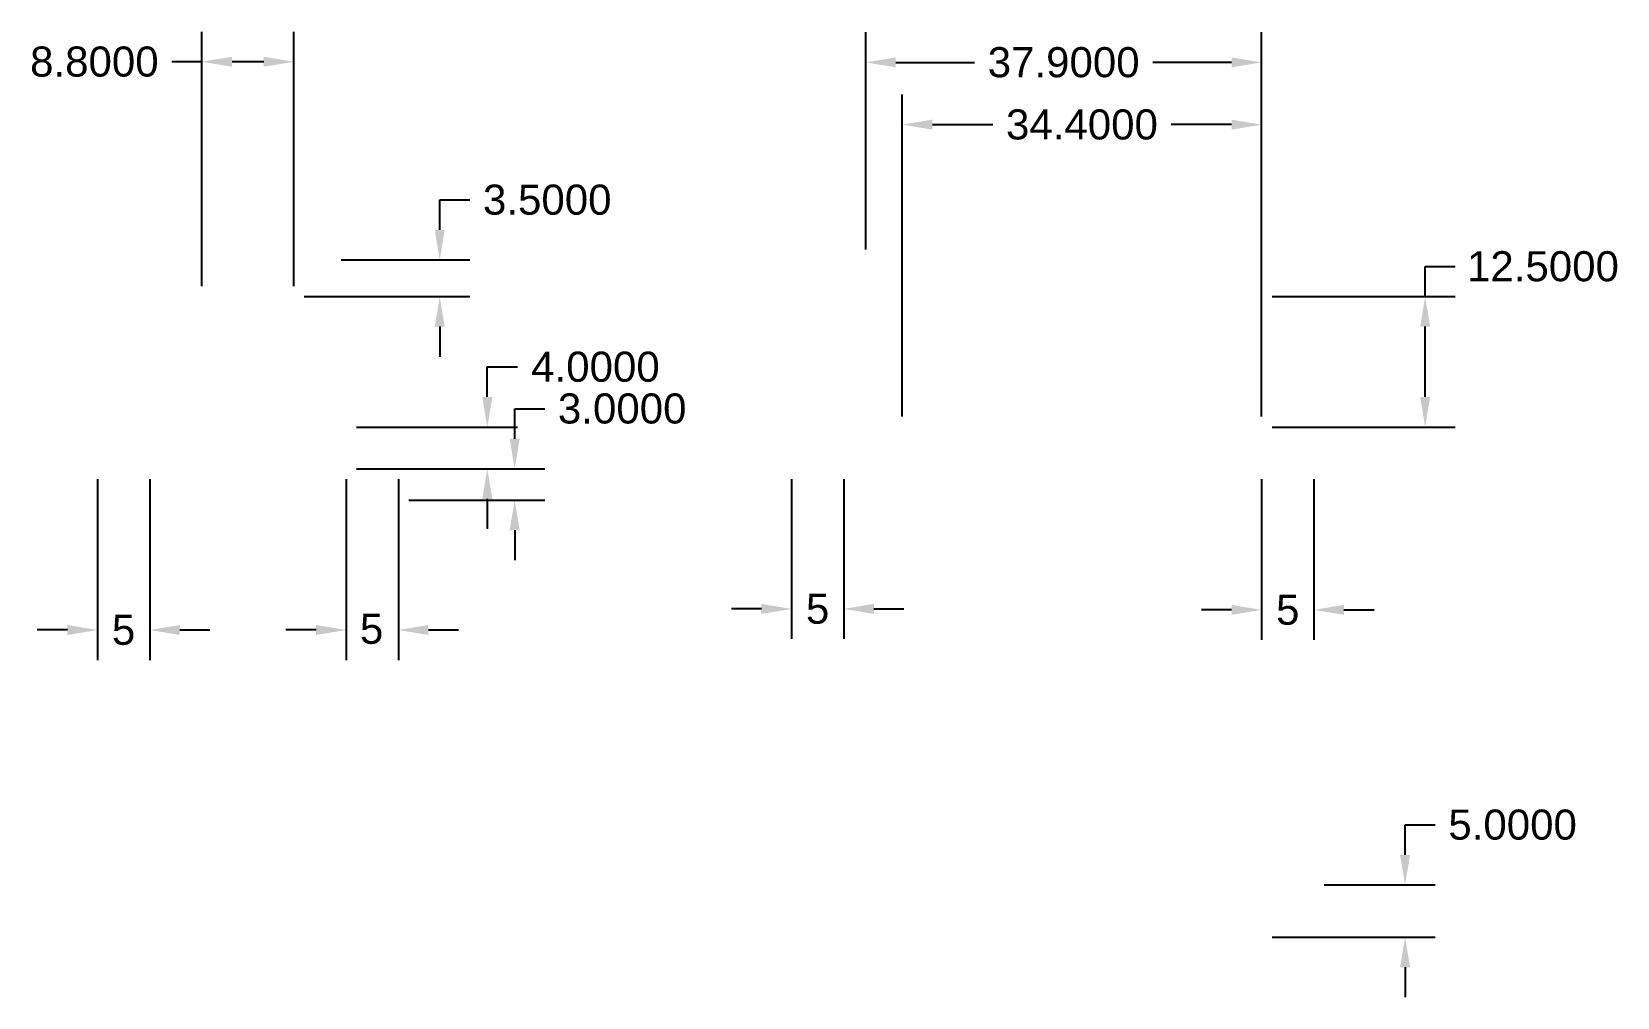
# Paper-space layout 'Layout1' of a CAD drawing. Header units: inches. Extents: x 0.9 to 10.38, y 1.93 to 7.71.
import ezdxf

# ---------------------------------------------------------------- set-up
doc = ezdxf.new("R2010")
doc.units = ezdxf.units.IN
doc.header["$MEASUREMENT"] = 0
doc.layers.get('0').update_dxf_attribs({"true_color": 0xc2ced6})
doc.styles.get("Standard").update_dxf_attribs({"font": 'arial.ttf'})
doc.dimstyles.get("Standard").update_dxf_attribs({"dimtxt": 0.18, "dimasz": 0.18, "dimexe": 0.18, "dimexo": 0.0625, "dimgap": 0.09, "dimtad": 0, "dimtih": 1, "dimtoh": 1, "dimdec": 4, "dimzin": 0, "dimdsep": 46, "dimtxsty": 'Standard', "dimcen": 0.09, "dimadec": 0, "dimazin": 0, "dimtfac": 1, "dimtdec": 4, "dimtofl": 0, "dimtmove": 0, "dimatfit": 3, "dimfxl": 1, "dimtolj": 1, "dimtzin": 0, "dimarcsym": 0})

# ---------------------------------------------------------------- blocks, each defined once
blk = doc.blocks.new('*D5')
at = {"color": 0, "lineweight": -2, "transparency": 16777216}
for p, q in [((9.1138, 2.7823), (9.1138, 2.9623)), ((9.1138, 2.9623), (9.2938, 2.9623)), ((8.6307, 2.6023), (9.2938, 2.6023)), ((8.3182, 2.2898), (9.2938, 2.2898)), ((9.1138, 2.1098), (9.1138, 1.9298))]:
    blk.add_line(p, q, dxfattribs=at)
at = {"color": 0, "transparency": 16777216}
for points in [[(9.0838, 2.7823), (9.1438, 2.7823), (9.1138, 2.6023)], [(9.0838, 2.1098), (9.1438, 2.1098), (9.1138, 2.2898)]]:
    blk.add_solid(points, dxfattribs=at)
at = {"layer": 'Defpoints', "color": 0, "transparency": 16777216}
for p in [(8.5682, 2.6023), (9.1138, 2.6023), (8.2557, 2.2898)]:
    blk.add_point(p, dxfattribs=at)
at = {"color": 0, "transparency": 16777216, "insert": (9.7571, 2.9623), "char_height": 0.18, "attachment_point": 5}
blk.add_mtext('\\A1;5.0000', dxfattribs=at)
blk = doc.blocks.new('*D11')
at = {"color": 0, "lineweight": -2, "transparency": 16777216}
for p, q in [((3.787, 5.2731), (3.787, 5.4531)), ((3.787, 5.4531), (3.967, 5.4531)), ((3.1535, 5.0931), (3.967, 5.0931)), ((3.1535, 4.9056), (3.967, 4.9056)), ((3.787, 4.7256), (3.787, 4.5456))]:
    blk.add_line(p, q, dxfattribs=at)
at = {"color": 0, "transparency": 16777216}
for points in [[(3.757, 5.2731), (3.817, 5.2731), (3.787, 5.0931)], [(3.757, 4.7256), (3.817, 4.7256), (3.787, 4.9056)]]:
    blk.add_solid(points, dxfattribs=at)
at = {"layer": 'Defpoints', "color": 0, "transparency": 16777216}
for p in [(3.091, 5.0931), (3.787, 5.0931), (3.091, 4.9056)]:
    blk.add_point(p, dxfattribs=at)
at = {"color": 0, "transparency": 16777216, "insert": (4.4303, 5.4531), "char_height": 0.18, "attachment_point": 5}
blk.add_mtext('\\A1;3.0000', dxfattribs=at)
blk = doc.blocks.new('*D12')
at = {"color": 0, "lineweight": -2, "transparency": 16777216}
for p, q in [((3.6233, 5.5231), (3.6233, 5.7031)), ((3.6233, 5.7031), (3.8033, 5.7031)), ((2.841, 5.3431), (3.8033, 5.3431)), ((2.841, 5.0931), (3.8033, 5.0931)), ((3.6233, 4.9131), (3.6233, 4.7331))]:
    blk.add_line(p, q, dxfattribs=at)
at = {"color": 0, "transparency": 16777216}
for points in [[(3.5933, 5.5231), (3.6533, 5.5231), (3.6233, 5.3431)], [(3.5933, 4.9131), (3.6533, 4.9131), (3.6233, 5.0931)]]:
    blk.add_solid(points, dxfattribs=at)
at = {"layer": 'Defpoints', "color": 0, "transparency": 16777216}
for p in [(2.7785, 5.3431), (3.6233, 5.3431), (2.7785, 5.0931)]:
    blk.add_point(p, dxfattribs=at)
at = {"color": 0, "transparency": 16777216, "insert": (4.2702, 5.7031), "char_height": 0.18, "attachment_point": 5}
blk.add_mtext('\\A1;4.0000', dxfattribs=at)
blk = doc.blocks.new('*D14')
at = {"color": 0, "lineweight": -2, "transparency": 16777216}
for p, q in [((3.3386, 6.5231), (3.3386, 6.7031)), ((3.3386, 6.7031), (3.5186, 6.7031)), ((2.7481, 6.3431), (3.5186, 6.3431)), ((2.5285, 6.1244), (3.5186, 6.1244)), ((3.3386, 5.9444), (3.3386, 5.7644))]:
    blk.add_line(p, q, dxfattribs=at)
at = {"color": 0, "transparency": 16777216}
for points in [[(3.3086, 6.5231), (3.3686, 6.5231), (3.3386, 6.3431)], [(3.3086, 5.9444), (3.3686, 5.9444), (3.3386, 6.1244)]]:
    blk.add_solid(points, dxfattribs=at)
at = {"layer": 'Defpoints', "color": 0, "transparency": 16777216}
for p in [(2.6856, 6.3431), (3.3386, 6.3431), (2.466, 6.1244)]:
    blk.add_point(p, dxfattribs=at)
at = {"color": 0, "transparency": 16777216, "insert": (3.9819, 6.7031), "char_height": 0.18, "attachment_point": 5}
blk.add_mtext('\\A1;3.5000', dxfattribs=at)
blk = doc.blocks.new('*D15')
at = {"color": 0, "lineweight": -2, "transparency": 16777216}
for p, q in [((1.916, 6.1869), (1.916, 7.7096)), ((2.466, 6.1861), (2.466, 7.7096)), ((1.916, 7.5296), (1.736, 7.5296)), ((2.286, 7.5296), (2.096, 7.5296))]:
    blk.add_line(p, q, dxfattribs=at)
at = {"color": 0, "transparency": 16777216}
for points in [[(2.096, 7.5596), (2.096, 7.4996), (1.916, 7.5296)], [(2.286, 7.5596), (2.286, 7.4996), (2.466, 7.5296)]]:
    blk.add_solid(points, dxfattribs=at)
at = {"layer": 'Defpoints', "color": 0, "transparency": 16777216}
for p in [(1.916, 7.5296), (1.916, 6.1244), (2.466, 6.1236)]:
    blk.add_point(p, dxfattribs=at)
at = {"color": 0, "transparency": 16777216, "insert": (1.2725, 7.5296), "char_height": 0.18, "attachment_point": 5}
blk.add_mtext('\\A1;8.8000', dxfattribs=at)
blk = doc.blocks.new('*D18')
at = {"color": 0, "lineweight": -2, "transparency": 16777216}
for p, q in [((5.8869, 6.4056), (5.8869, 7.7058)), ((8.2557, 6.1869), (8.2557, 7.7058)), ((6.0669, 7.5258), (6.5381, 7.5258)), ((8.0757, 7.5258), (7.6045, 7.5258))]:
    blk.add_line(p, q, dxfattribs=at)
at = {"color": 0, "transparency": 16777216}
for points in [[(6.0669, 7.5558), (6.0669, 7.4958), (5.8869, 7.5258)], [(8.0757, 7.5558), (8.0757, 7.4958), (8.2557, 7.5258)]]:
    blk.add_solid(points, dxfattribs=at)
at = {"layer": 'Defpoints', "color": 0, "transparency": 16777216}
for p in [(5.8869, 7.5258), (5.8869, 6.3431), (8.2557, 6.1244)]:
    blk.add_point(p, dxfattribs=at)
at = {"color": 0, "transparency": 16777216, "insert": (7.0713, 7.5258), "char_height": 0.18, "attachment_point": 5}
blk.add_mtext('\\A1;37.9000', dxfattribs=at)
blk = doc.blocks.new('*D19')
at = {"color": 0, "lineweight": -2, "transparency": 16777216}
for p, q in [((6.1057, 5.4056), (6.1057, 7.3332)), ((8.2557, 5.4056), (8.2557, 7.3332)), ((6.2857, 7.1532), (6.6475, 7.1532)), ((8.0757, 7.1532), (7.7139, 7.1532))]:
    blk.add_line(p, q, dxfattribs=at)
at = {"color": 0, "transparency": 16777216}
for points in [[(6.2857, 7.1832), (6.2857, 7.1232), (6.1057, 7.1532)], [(8.0757, 7.1832), (8.0757, 7.1232), (8.2557, 7.1532)]]:
    blk.add_solid(points, dxfattribs=at)
at = {"layer": 'Defpoints', "color": 0, "transparency": 16777216}
for p in [(6.1057, 7.1532), (6.1057, 5.3431), (8.2557, 5.3431)]:
    blk.add_point(p, dxfattribs=at)
at = {"color": 0, "transparency": 16777216, "insert": (7.1807, 7.1532), "char_height": 0.18, "attachment_point": 5}
blk.add_mtext('\\A1;34.4000', dxfattribs=at)
blk = doc.blocks.new('*D20')
at = {"color": 0, "lineweight": -2, "transparency": 16777216}
for p, q in [((5.4432, 5.0306), (5.4432, 4.0747)), ((5.7557, 5.0306), (5.7557, 4.0747)), ((5.2632, 4.2547), (5.0832, 4.2547)), ((5.9357, 4.2547), (6.1157, 4.2547))]:
    blk.add_line(p, q, dxfattribs=at)
at = {"color": 0, "transparency": 16777216}
for points in [[(5.2632, 4.2847), (5.2632, 4.2247), (5.4432, 4.2547)], [(5.9357, 4.2847), (5.9357, 4.2247), (5.7557, 4.2547)]]:
    blk.add_solid(points, dxfattribs=at)
at = {"layer": 'Defpoints', "color": 0, "transparency": 16777216}
for p in [(5.4432, 5.0931), (5.7557, 5.0931), (5.7557, 4.2547)]:
    blk.add_point(p, dxfattribs=at)
at = {"color": 0, "transparency": 16777216, "insert": (5.5994, 4.2547), "char_height": 0.18, "attachment_point": 5}
blk.add_mtext('\\A1;5', dxfattribs=at)
blk = doc.blocks.new('*D21')
at = {"color": 0, "lineweight": -2, "transparency": 16777216}
for p, q in [((8.2557, 5.0306), (8.2557, 4.0687)), ((8.5682, 5.0306), (8.5682, 4.0687)), ((8.0757, 4.2487), (7.8957, 4.2487)), ((8.7482, 4.2487), (8.9282, 4.2487))]:
    blk.add_line(p, q, dxfattribs=at)
at = {"color": 0, "transparency": 16777216}
for points in [[(8.0757, 4.2787), (8.0757, 4.2187), (8.2557, 4.2487)], [(8.7482, 4.2787), (8.7482, 4.2187), (8.5682, 4.2487)]]:
    blk.add_solid(points, dxfattribs=at)
at = {"layer": 'Defpoints', "color": 0, "transparency": 16777216}
for p in [(8.2557, 5.0931), (8.5682, 5.0931), (8.5682, 4.2487)]:
    blk.add_point(p, dxfattribs=at)
at = {"color": 0, "transparency": 16777216, "insert": (8.4119, 4.2487), "char_height": 0.18, "attachment_point": 5}
blk.add_mtext('\\A1;5', dxfattribs=at)
blk = doc.blocks.new('*D22')
at = {"color": 0, "lineweight": -2, "transparency": 16777216}
for p, q in [((1.291, 5.0306), (1.291, 3.9485)), ((1.6035, 5.0306), (1.6035, 3.9485)), ((1.111, 4.1285), (0.931, 4.1285)), ((1.7835, 4.1285), (1.9635, 4.1285))]:
    blk.add_line(p, q, dxfattribs=at)
at = {"color": 0, "transparency": 16777216}
for points in [[(1.111, 4.1585), (1.111, 4.0985), (1.291, 4.1285)], [(1.7835, 4.1585), (1.7835, 4.0985), (1.6035, 4.1285)]]:
    blk.add_solid(points, dxfattribs=at)
at = {"layer": 'Defpoints', "color": 0, "transparency": 16777216}
for p in [(1.291, 5.0931), (1.6035, 5.0931), (1.291, 4.1285)]:
    blk.add_point(p, dxfattribs=at)
at = {"color": 0, "transparency": 16777216, "insert": (1.4472, 4.1285), "char_height": 0.18, "attachment_point": 5}
blk.add_mtext('\\A1;5', dxfattribs=at)
blk = doc.blocks.new('*D23')
at = {"color": 0, "lineweight": -2, "transparency": 16777216}
for p, q in [((2.7785, 5.0306), (2.7785, 3.9485)), ((3.091, 5.0306), (3.091, 3.9485)), ((2.5985, 4.1285), (2.4185, 4.1285)), ((3.271, 4.1285), (3.451, 4.1285))]:
    blk.add_line(p, q, dxfattribs=at)
at = {"color": 0, "transparency": 16777216}
for points in [[(2.5985, 4.1585), (2.5985, 4.0985), (2.7785, 4.1285)], [(3.271, 4.1585), (3.271, 4.0985), (3.091, 4.1285)]]:
    blk.add_solid(points, dxfattribs=at)
at = {"layer": 'Defpoints', "color": 0, "transparency": 16777216}
for p in [(2.7785, 5.0931), (3.091, 5.0931), (3.091, 4.1285)]:
    blk.add_point(p, dxfattribs=at)
at = {"color": 0, "transparency": 16777216, "insert": (2.931, 4.1345), "char_height": 0.18, "attachment_point": 5}
blk.add_mtext('\\A1;5', dxfattribs=at)
blk = doc.blocks.new('*D24')
at = {"color": 0, "lineweight": -2, "transparency": 16777216}
for p, q in [((9.234, 6.1244), (9.234, 6.3044)), ((9.234, 6.3044), (9.414, 6.3044)), ((8.3182, 6.1244), (9.414, 6.1244)), ((9.234, 5.5231), (9.234, 5.9444)), ((8.3182, 5.3431), (9.414, 5.3431))]:
    blk.add_line(p, q, dxfattribs=at)
at = {"color": 0, "transparency": 16777216}
for points in [[(9.204, 5.9444), (9.264, 5.9444), (9.234, 6.1244)], [(9.204, 5.5231), (9.264, 5.5231), (9.234, 5.3431)]]:
    blk.add_solid(points, dxfattribs=at)
at = {"layer": 'Defpoints', "color": 0, "transparency": 16777216}
for p in [(8.2557, 6.1244), (9.234, 6.1244), (8.2557, 5.3431)]:
    blk.add_point(p, dxfattribs=at)
at = {"color": 0, "transparency": 16777216, "insert": (9.9387, 6.3044), "char_height": 0.18, "attachment_point": 5}
blk.add_mtext('\\A1;12.5000', dxfattribs=at)

psp = doc.layouts.get("Layout1")

# ---------------------------------------------------------------- dimensions: what is measured, and where the dimension line sits
for base, p1, p2, picture, middle in [((1.9159936, 7.5295608), (2.4659936, 6.1235622), (1.9159936, 6.1243817), '*D15', (1.2725489, 7.5295608)), ((5.8869357, 7.5258429), (8.2556857, 6.1243817), (5.8869357, 6.3431317), '*D18', (7.0713107, 7.5258429)), ((6.1056857, 7.1531536), (8.2556857, 5.3431317), (6.1056857, 5.3431317), '*D19', (7.1806857, 7.1531536))]:
    dim = psp.add_linear_dim(base=base, p1=p1, p2=p2, dimstyle='Standard', override={"dimlfac": -16})
    dim.commit()
    dim.dimension.update_dxf_attribs({"geometry": picture, "text_midpoint": middle})
for base, p1, p2, picture, middle in [((3.3385938, 6.3431317), (2.4659936, 6.1243817), (2.6855632, 6.3431317), '*D14', (3.9818543, 6.7031317)), ((9.2339647, 6.1243817), (8.2556857, 5.3431317), (8.2556857, 6.1243817), '*D24', (9.9387396, 6.3043817)), ((3.6233041, 5.3431317), (2.7784936, 5.0931317), (2.7784936, 5.3431317), '*D12', (4.2702482, 5.7031317)), ((3.7869968, 5.0931317), (3.0909936, 4.9056317), (3.0909936, 5.0931317), '*D11', (4.4302573, 5.4531317)), ((9.1138278, 2.6023191), (8.2556857, 2.2898191), (8.5681857, 2.6023191), '*D5', (9.7571497, 2.9623191))]:
    dim = psp.add_linear_dim(base=base, p1=p1, p2=p2, angle=90, dimstyle='Standard', override={"dimlfac": -16})
    dim.commit()
    dim.dimension.update_dxf_attribs({"geometry": picture, "text_midpoint": middle})
for base, p1, p2, override, picture, middle in [((1.2909936, 4.1284529), (1.6034936, 5.0931317), (1.2909936, 5.0931317), {"dimlfac": -16}, '*D22', (1.4472436, 4.1284529)), ((3.0909936, 4.1284529), (2.7784936, 5.0931317), (3.0909936, 5.0931317), {"dimlfac": -16, "dimtmove": 2}, '*D23', (2.9309824, 4.134464)), ((8.5681857, 4.2486753), (8.2556857, 5.0931317), (8.5681857, 5.0931317), {"dimlfac": -16}, '*D21', (8.4119357, 4.2486753))]:
    dim = psp.add_linear_dim(base=base, p1=p1, p2=p2, text='5', dimstyle='Standard', override=override)
    dim.commit()
    dim.dimension.update_dxf_attribs({"geometry": picture, "text_midpoint": middle, "dimtype": 160})
dim = psp.add_linear_dim(base=(5.7556857, 4.2546864), p1=(5.4431857, 5.0931317), p2=(5.7556857, 5.0931317), text='5', dimstyle='Standard', override={"dimlfac": -16})
dim.commit()
dim.dimension.update_dxf_attribs({"geometry": '*D20', "text_midpoint": (5.5994357, 4.2546864)})

doc.saveas('drawing.dxf')
